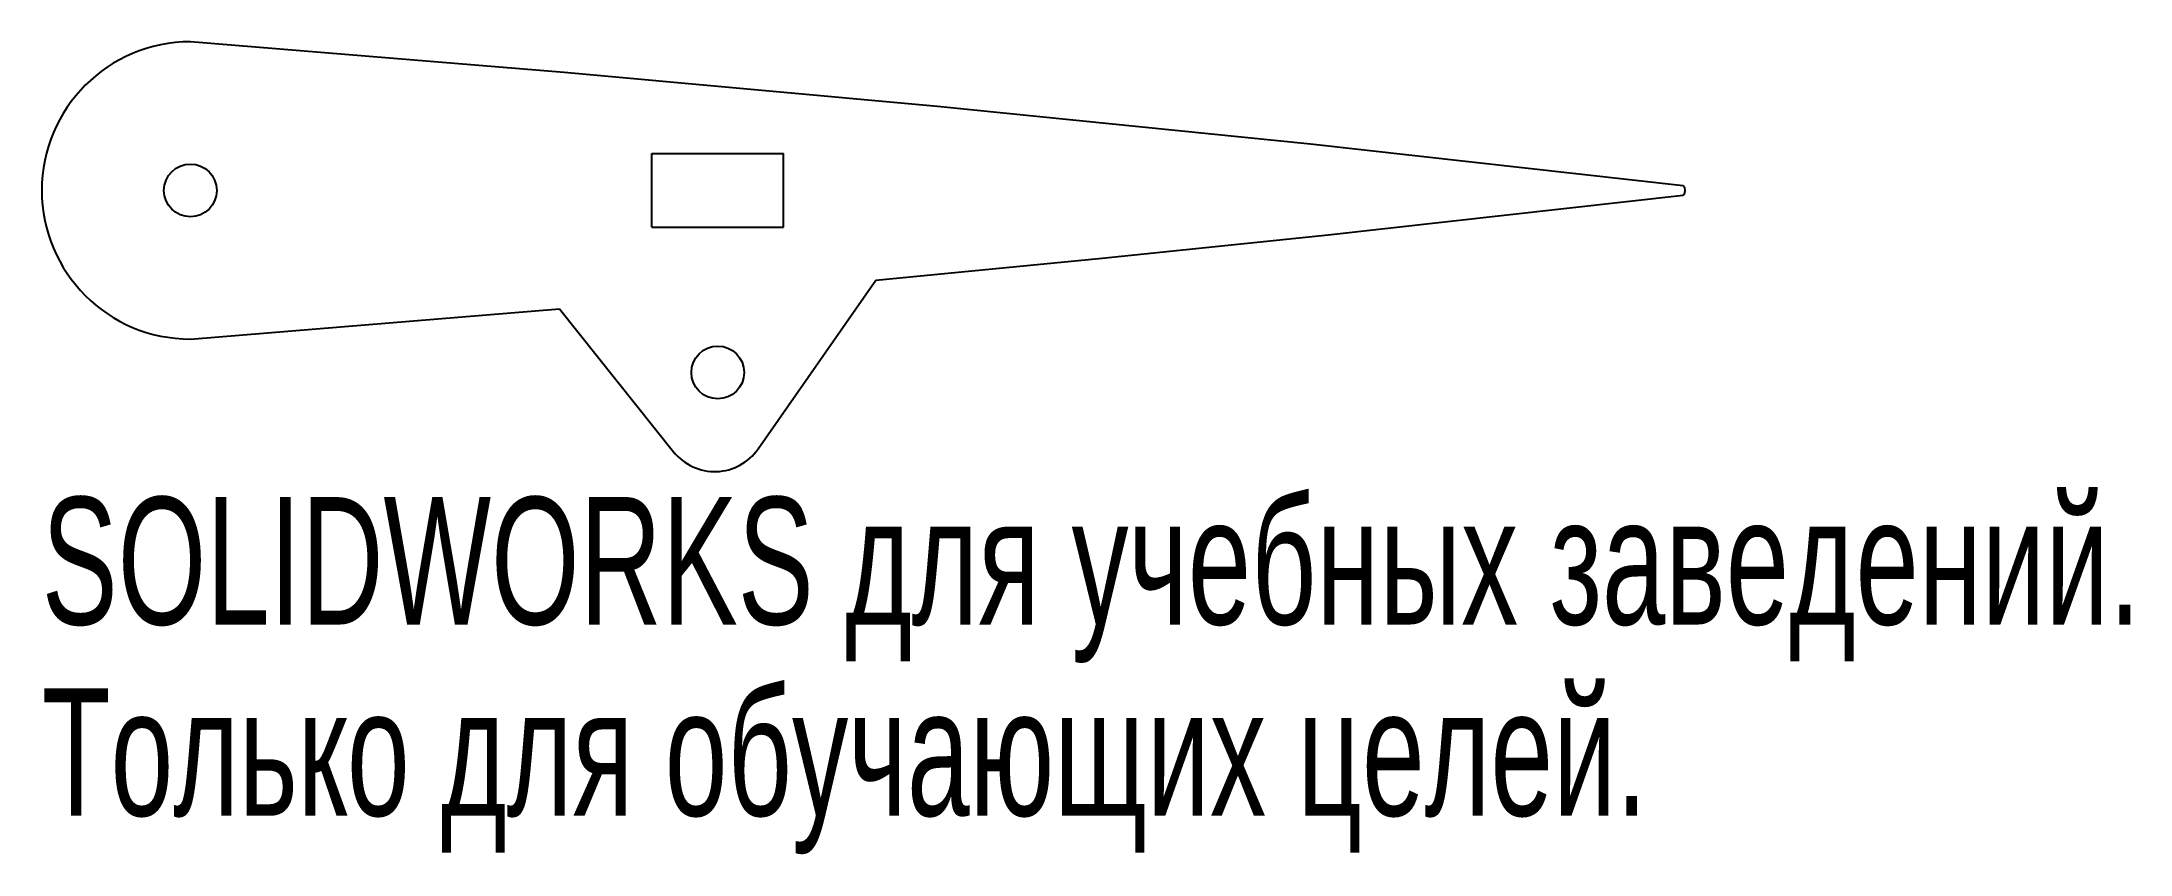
# Model space of a CAD drawing. Extents: x 217.7 to 297, y -25.2 to 5.6.
import ezdxf
from ezdxf.enums import TextEntityAlignment as Align

# ---------------------------------------------------------------- set-up
doc = ezdxf.new("R2010")
doc.units = 0
doc.layers.get('0').update_dxf_attribs({"linetype": 'CONTINUOUS'})

msp = doc.modelspace()

# ---------------------------------------------------------------- linework, layer by layer
at = {"color": 7, "linetype": 'CONTINUOUS'}
for p, q in [((240.883, 1.4), (245.883, 1.4)), ((240.883, -1.4), (240.883, 1.4)), ((245.883, -1.4), (245.883, 1.4)), ((240.883, -1.4), (245.883, -1.4)), ((244.915, -9.804), (249.383, -3.4)), ((223.383, -5.635), (237.383, -4.487)), ((237.383, -4.487), (241.712, -9.908))]:
    msp.add_line(p, q, dxfattribs=at)
at = {"color": 7, "linetype": 'CONTINUOUS', "flags": 128}
for points in [[(280, 0.178), (265.866, 1.751), (251.717, 3.178), (237.556, 4.472), (223.383, 5.635)], [(249.383, -3.4), (257.962, -2.565), (266.537, -1.679), (280, -0.178)]]:
    msp.add_lwpolyline(points, dxfattribs=at)
at = {"color": 7, "linetype": 'CONTINUOUS'}
for centre in [(223.383, 0), (243.383, -6.903)]:
    msp.add_circle(centre, 1, dxfattribs=at)
for centre, radius, start, end in [((223.383, 0), 5.635, 90, 270), ((279.822, 0), 0.252, 315, 45), ((243.274, -8.66), 2, 218.61248, 325.0971)]:
    msp.add_arc(centre, radius, start, end, dxfattribs=at)

# ---------------------------------------------------------------- texts
for s, width, p in [('SOLIDWORKS для учебных заведений.', 0.668182, (217.748, -17.91)), ('Только для обучающих целей.', 0.661111, (217.748, -25.161))]:
    msp.add_text(s, height=4.83362, dxfattribs=dict(at, width=width)).set_placement(p, align=Align.BOTTOM_LEFT)

doc.saveas('drawing.dxf')
